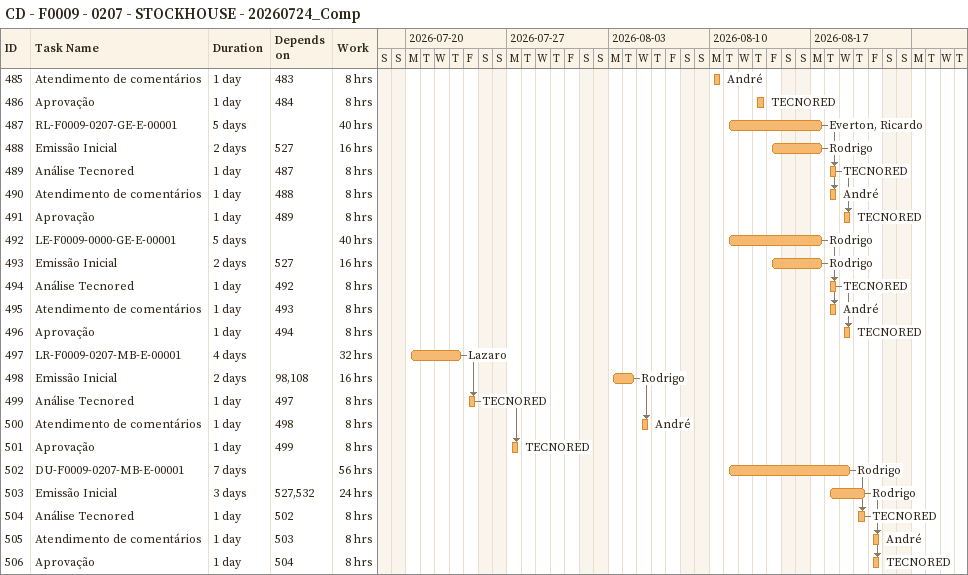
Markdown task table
CD - F0009 - 0207 - STOCKHOUSE - 20260724_Comp

| ID | Task | Duration | Start | Finish | Predecessors | Resources | Work (h) |
|---|---|---|---|---|---|---|---|
| 485 | Atendimento de comentários | 1d | 2026-08-10 | 2026-08-10 | 483 | André | 8 |
| 486 | Aprovação | 1d | 2026-08-13 | 2026-08-13 | 484 | TECNORED | 8 |
| 487 | RL-F0009-0207-GE-E-00001 | 5d | 2026-08-11 | 2026-08-17 |  | Everton, Ricardo | 40 |
| 488 | Emissão Inicial | 2d | 2026-08-14 | 2026-08-17 | 527 | Rodrigo | 16 |
| 489 | Análise Tecnored | 1d | 2026-08-18 | 2026-08-18 | 487 | TECNORED | 8 |
| 490 | Atendimento de comentários | 1d | 2026-08-18 | 2026-08-18 | 488 | André | 8 |
| 491 | Aprovação | 1d | 2026-08-19 | 2026-08-19 | 489 | TECNORED | 8 |
| 492 | LE-F0009-0000-GE-E-00001 | 5d | 2026-08-11 | 2026-08-17 |  | Rodrigo | 40 |
| 493 | Emissão Inicial | 2d | 2026-08-14 | 2026-08-17 | 527 | Rodrigo | 16 |
| 494 | Análise Tecnored | 1d | 2026-08-18 | 2026-08-18 | 492 | TECNORED | 8 |
| 495 | Atendimento de comentários | 1d | 2026-08-18 | 2026-08-18 | 493 | André | 8 |
| 496 | Aprovação | 1d | 2026-08-19 | 2026-08-19 | 494 | TECNORED | 8 |
| 497 | LR-F0009-0207-MB-E-00001 | 4d | 2026-07-20 | 2026-07-23 |  | Lazaro | 32 |
| 498 | Emissão Inicial | 2d | 2026-08-03 | 2026-08-04 | 98, 108 | Rodrigo | 16 |
| 499 | Análise Tecnored | 1d | 2026-07-24 | 2026-07-24 | 497 | TECNORED | 8 |
| 500 | Atendimento de comentários | 1d | 2026-08-05 | 2026-08-05 | 498 | André | 8 |
| 501 | Aprovação | 1d | 2026-07-27 | 2026-07-27 | 499 | TECNORED | 8 |
| 502 | DU-F0009-0207-MB-E-00001 | 7d | 2026-08-11 | 2026-08-19 |  | Rodrigo | 56 |
| 503 | Emissão Inicial | 3d | 2026-08-18 | 2026-08-20 | 527, 532 | Rodrigo | 24 |
| 504 | Análise Tecnored | 1d | 2026-08-20 | 2026-08-20 | 502 | TECNORED | 8 |
| 505 | Atendimento de comentários | 1d | 2026-08-21 | 2026-08-21 | 503 | André | 8 |
| 506 | Aprovação | 1d | 2026-08-21 | 2026-08-21 | 504 | TECNORED | 8 |
